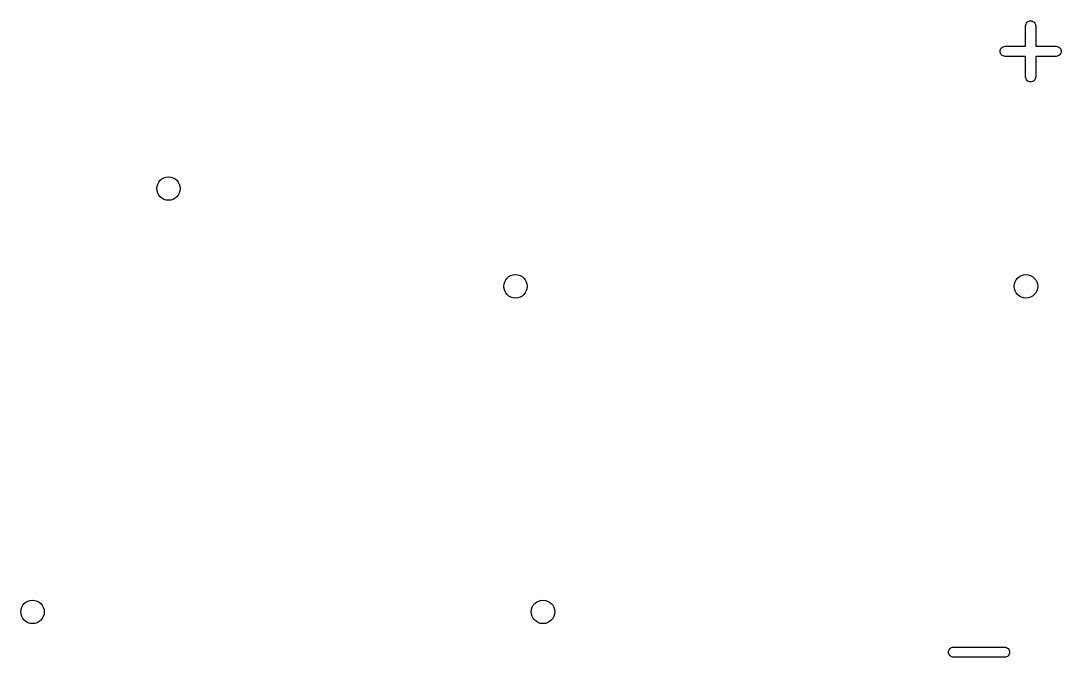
# Model space of a CAD drawing. Extents: x 2.7 to 6.64, y -5.71 to -1.95.
# Drawn here: x 5.932 to 6.543, y -2.689 to -2.315 of the extents above; entities that cross this region are included whole.
import ezdxf

# ---------------------------------------------------------------- set-up
doc = ezdxf.new("R2010")
doc.units = 0
doc.header["$MEASUREMENT"] = 0
doc.layers.add('BLACK', color=7, linetype='CONTINUOUS')

msp = doc.modelspace()

# ---------------------------------------------------------------- linework, layer by layer
at = {"layer": 'BLACK', "linetype": 'CONTINUOUS'}
for p, q in [((6.52224, -2.31769), (6.52231, -2.31712)), ((6.52231, -2.31712), (6.52248, -2.31657)), ((6.52248, -2.31657), (6.52276, -2.31607)), ((6.52276, -2.31607), (6.52313, -2.31563)), ((6.52313, -2.31563), (6.52358, -2.31526)), ((6.52358, -2.31526), (6.52409, -2.315)), ((6.52409, -2.315), (6.52464, -2.31483)), ((6.52464, -2.31483), (6.52522, -2.31478)), ((6.52522, -2.31478), (6.52579, -2.31484)), ((6.52579, -2.31484), (6.52634, -2.31501)), ((6.52634, -2.31501), (6.52685, -2.31529)), ((6.52685, -2.31529), (6.52729, -2.31565)), ((6.52729, -2.31565), (6.52766, -2.3161)), ((6.52766, -2.3161), (6.52793, -2.31661)), ((6.52793, -2.31661), (6.52809, -2.31716)), ((6.52809, -2.31716), (6.52815, -2.31774)), ((6.52224, -2.31774), (6.52224, -2.31769)), ((6.52224, -2.32978), (6.52224, -2.31774)), ((6.52815, -2.31774), (6.52815, -2.32978)), ((6.50725, -2.33271), (6.50731, -2.33214)), ((6.5073, -2.33329), (6.50725, -2.33271)), ((6.50746, -2.33384), (6.5073, -2.33329)), ((6.50731, -2.33214), (6.50748, -2.33159)), ((6.50773, -2.33435), (6.50746, -2.33384)), ((6.50748, -2.33159), (6.50775, -2.33108)), ((6.50809, -2.3348), (6.50773, -2.33435)), ((6.50775, -2.33108), (6.50812, -2.33064)), ((6.50853, -2.33517), (6.50809, -2.3348)), ((6.50812, -2.33064), (6.50856, -2.33027)), ((6.50904, -2.33545), (6.50853, -2.33517)), ((6.50856, -2.33027), (6.50907, -2.33)), ((6.50958, -2.33562), (6.50904, -2.33545)), ((6.50907, -2.33), (6.50963, -2.32984)), ((6.51016, -2.33569), (6.50958, -2.33562)), ((6.50963, -2.32984), (6.5102, -2.32978)), ((6.5102, -2.33569), (6.51016, -2.33569)), ((6.5102, -2.32978), (6.52224, -2.32978)), ((6.52224, -2.33569), (6.5102, -2.33569)), ((6.52224, -2.34773), (6.52224, -2.33569)), ((6.52815, -2.32978), (6.54019, -2.32978)), ((6.54019, -2.33569), (6.52815, -2.33569)), ((6.52815, -2.33569), (6.52815, -2.34773)), ((6.54019, -2.32978), (6.54024, -2.32978)), ((6.54077, -2.33563), (6.54019, -2.33569)), ((6.54024, -2.32978), (6.54081, -2.32985)), ((6.54132, -2.33546), (6.54077, -2.33563)), ((6.54081, -2.32985), (6.54136, -2.33002)), ((6.54183, -2.33519), (6.54132, -2.33546)), ((6.54136, -2.33002), (6.54186, -2.3303)), ((6.54228, -2.33483), (6.54183, -2.33519)), ((6.54186, -2.3303), (6.5423, -2.33067)), ((6.54264, -2.33438), (6.54228, -2.33483)), ((6.5423, -2.33067), (6.54267, -2.33112)), ((6.54292, -2.33388), (6.54264, -2.33438)), ((6.54267, -2.33112), (6.54293, -2.33163)), ((6.54309, -2.33333), (6.54292, -2.33388)), ((6.54293, -2.33163), (6.5431, -2.33218)), ((6.54315, -2.33275), (6.54309, -2.33333)), ((6.5431, -2.33218), (6.54315, -2.33275)), ((6.5223, -2.34831), (6.52224, -2.34773)), ((6.52815, -2.34777), (6.52809, -2.34835)), ((6.52815, -2.34773), (6.52815, -2.34777)), ((6.52247, -2.34886), (6.5223, -2.34831)), ((6.52274, -2.34937), (6.52247, -2.34886)), ((6.5231, -2.34981), (6.52274, -2.34937)), ((6.52355, -2.35018), (6.5231, -2.34981)), ((6.52405, -2.35045), (6.52355, -2.35018)), ((6.5246, -2.35062), (6.52405, -2.35045)), ((6.52518, -2.35068), (6.5246, -2.35062)), ((6.52575, -2.35063), (6.52518, -2.35068)), ((6.5263, -2.35047), (6.52575, -2.35063)), ((6.52681, -2.3502), (6.5263, -2.35047)), ((6.52726, -2.34984), (6.52681, -2.3502)), ((6.52763, -2.3494), (6.52726, -2.34984)), ((6.52791, -2.34889), (6.52763, -2.3494)), ((6.52809, -2.34835), (6.52791, -2.34889)), ((6.47716, -2.68474), (6.47744, -2.68423)), ((6.47744, -2.68423), (6.4778, -2.68379)), ((6.4778, -2.68379), (6.47825, -2.68342)), ((6.47825, -2.68342), (6.47876, -2.68315)), ((6.47876, -2.68315), (6.47931, -2.68299)), ((6.47931, -2.68299), (6.47988, -2.68293)), ((6.47988, -2.68293), (6.50988, -2.68293)), ((6.50988, -2.68293), (6.50992, -2.68293)), ((6.50992, -2.68293), (6.51049, -2.68299)), ((6.51049, -2.68299), (6.51104, -2.68317)), ((6.51104, -2.68317), (6.51155, -2.68345)), ((6.51155, -2.68345), (6.51199, -2.68382)), ((6.51199, -2.68382), (6.51235, -2.68427)), ((6.51235, -2.68427), (6.51262, -2.68478)), ((6.47693, -2.68586), (6.47699, -2.68529)), ((6.47698, -2.68644), (6.47693, -2.68586)), ((6.47715, -2.68699), (6.47698, -2.68644)), ((6.47699, -2.68529), (6.47716, -2.68474)), ((6.47741, -2.6875), (6.47715, -2.68699)), ((6.47777, -2.68795), (6.47741, -2.6875)), ((6.47822, -2.68832), (6.47777, -2.68795)), ((6.47872, -2.6886), (6.47822, -2.68832)), ((6.47927, -2.68877), (6.47872, -2.6886)), ((6.47984, -2.68884), (6.47927, -2.68877)), ((6.47988, -2.68884), (6.47984, -2.68884)), ((6.50988, -2.68884), (6.47988, -2.68884)), ((6.51045, -2.68878), (6.50988, -2.68884)), ((6.51101, -2.68861), (6.51045, -2.68878)), ((6.51151, -2.68834), (6.51101, -2.68861)), ((6.51196, -2.68798), (6.51151, -2.68834)), ((6.51233, -2.68753), (6.51196, -2.68798)), ((6.5126, -2.68703), (6.51233, -2.68753)), ((6.51277, -2.68648), (6.5126, -2.68703)), ((6.51262, -2.68478), (6.51278, -2.68533)), ((6.51283, -2.6859), (6.51277, -2.68648)), ((6.51278, -2.68533), (6.51283, -2.6859))]:
    msp.add_line(p, q, dxfattribs=at)
at = {"layer": 'BLACK'}
for centre in [(6.0185, -2.41339), (6.22244, -2.47087), (6.52244, -2.47087), (5.93858, -2.6622), (6.23858, -2.6622)]:
    msp.add_circle(centre, 0.00689, dxfattribs=at)

doc.saveas('drawing.dxf')
